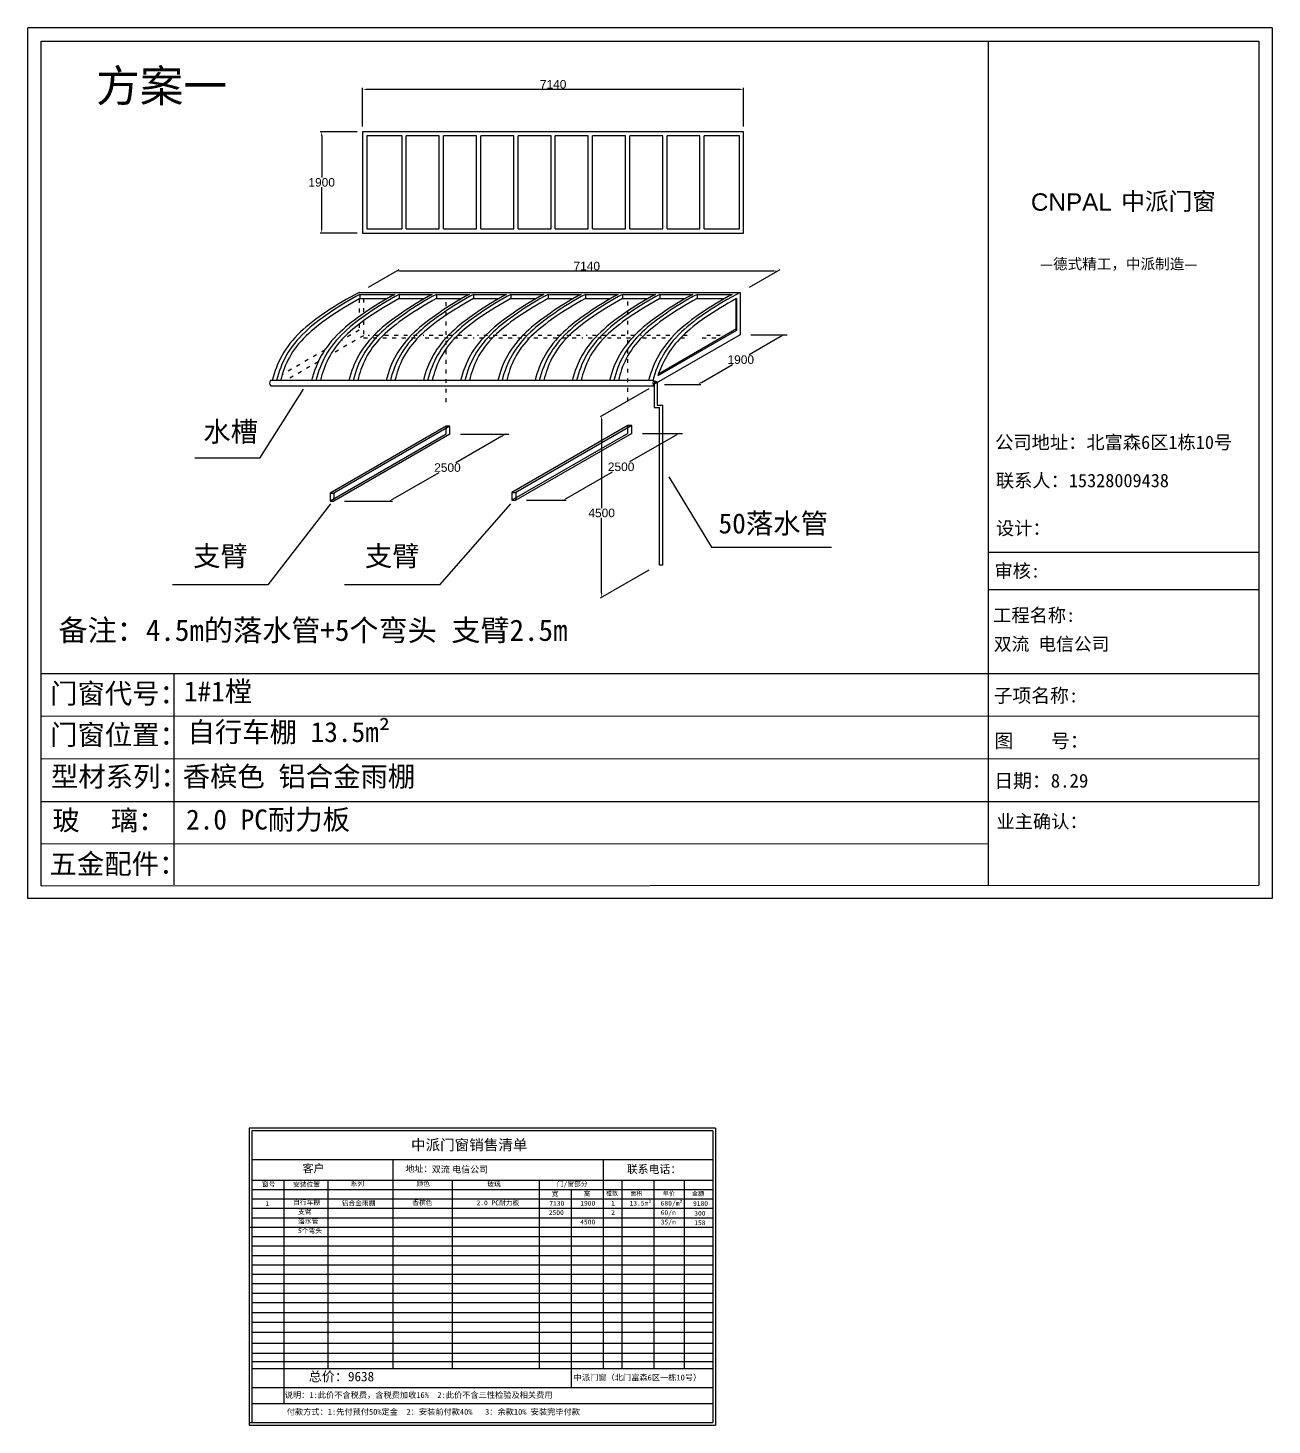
# Model space of a CAD drawing. Header units: inches. Extents: x -138455 to 599497, y -747149 to 13167.
# Drawn here: x 249028 to 272343, y -330327 to -304140 of the extents above; entities that cross this region are included whole.
import ezdxf

# ---------------------------------------------------------------- set-up
doc = ezdxf.new("R2010")
doc.units = ezdxf.units.IN
doc.header["$MEASUREMENT"] = 0
doc.header["$PDMODE"] = 35
doc.header["$PDSIZE"] = -3
doc.linetypes.add('ACAD_ISO03W100', pattern=[30, 12, -18])
doc.layers.add('0 @ 1', color=7, linetype='Continuous')
doc.styles.add('Annotative', font='arialbd.ttf')
doc.styles.add('MtXpl_', font='')
doc.styles.get("Standard").update_dxf_attribs({"font": 'arial.ttf'})
doc.styles.get('MtXpl_').set_extended_font_data('SimSun')
doc.dimstyles.get("Standard").update_dxf_attribs({"dimtxt": 80, "dimasz": 70, "dimexe": 40, "dimexo": 80, "dimgap": 0, "dimtad": 1, "dimtih": 1, "dimtoh": 1, "dimdec": 0, "dimzin": 0, "dimdsep": 46, "dimtxsty": 'Standard', "dimcen": 0.09, "dimadec": 0, "dimazin": 0, "dimtfac": 1, "dimtdec": 0, "dimtofl": 0, "dimtmove": 0, "dimatfit": 3, "dimfxl": 0, "dimtolj": 1, "dimtzin": 0, "dimarcsym": 0})

# ---------------------------------------------------------------- blocks, each defined once
blk = doc.blocks.new('*D1815')
at = {"color": 0, "lineweight": -2, "transparency": 16777216}
for p, q in [((255301, -305985), (255301, -305260)), ((255381, -305290), (262361, -305290)), ((262441, -305985), (262441, -305260))]:
    blk.add_line(p, q, dxfattribs=at)
at = {"color": 0, "transparency": 16777216}
for points in [[(255381, -305277), (255381, -305303), (255301, -305290)], [(262361, -305277), (262361, -305303), (262441, -305290)]]:
    blk.add_solid(points, dxfattribs=at)
at = {"layer": 'Defpoints', "color": 0, "transparency": 16777216}
for p in [(262441, -305290), (255301, -306085), (262441, -306085)]:
    blk.add_point(p, dxfattribs=at)
at = {"color": 0, "transparency": 16777216, "insert": (258871, -305198), "char_height": 160, "attachment_point": 5}
blk.add_mtext('\\A1;7140', dxfattribs=at)
blk = doc.blocks.new('*D1816')
at = {"color": 0, "lineweight": -2, "transparency": 16777216}
for p, q in [((255201, -306085), (254503, -306085)), ((254533, -306165), (254533, -306943)), ((254533, -307905), (254533, -307127)), ((255201, -307985), (254503, -307985))]:
    blk.add_line(p, q, dxfattribs=at)
at = {"color": 0, "transparency": 16777216}
for points in [[(254520, -306165), (254546, -306165), (254533, -306085)], [(254520, -307905), (254546, -307905), (254533, -307985)]]:
    blk.add_solid(points, dxfattribs=at)
at = {"layer": 'Defpoints', "color": 0, "transparency": 16777216}
for p in [(255301, -306085), (254533, -307985), (255301, -307985)]:
    blk.add_point(p, dxfattribs=at)
at = {"color": 0, "transparency": 16777216, "insert": (254533, -307035), "char_height": 160, "attachment_point": 5}
blk.add_mtext('\\A1;1900', dxfattribs=at)
blk = doc.blocks.new('*D1814')
at = {"color": 0, "lineweight": -2, "transparency": 16777216}
for p, q in [((260661, -310905), (259750, -311431)), ((259780, -311494), (259780, -313140)), ((259780, -314734), (259780, -313323)), ((260662, -314305), (259750, -314831))]:
    blk.add_line(p, q, dxfattribs=at)
at = {"color": 0, "transparency": 16777216}
for points in [[(259793, -311494), (259766, -311494), (259780, -311414)], [(259794, -314734), (259767, -314734), (259780, -314814)]]:
    blk.add_solid(points, dxfattribs=at)
at = {"layer": 'Defpoints', "color": 0, "transparency": 16777216}
for p in [(260761, -310847), (260762, -314247), (259780, -314814)]:
    blk.add_point(p, dxfattribs=at)
at = {"color": 0, "transparency": 16777216, "insert": (259780, -313232), "char_height": 160, "attachment_point": 5}
blk.add_mtext('\\A1;4500', dxfattribs=at)
blk = doc.blocks.new('*D1820')
at = {"color": 0, "lineweight": -2, "transparency": 16777216}
for p, q in [((255410, -308997), (255983, -308666)), ((262991, -308696), (256011, -308696)), ((262550, -308997), (263123, -308666))]:
    blk.add_line(p, q, dxfattribs=at)
at = {"color": 0, "transparency": 16777216}
for points in [[(256011, -308682), (256011, -308709), (255931, -308696)], [(262991, -308682), (262991, -308709), (263071, -308696)]]:
    blk.add_solid(points, dxfattribs=at)
at = {"layer": 'Defpoints', "color": 0, "transparency": 16777216}
for p in [(255931, -308696), (255237, -309097), (262377, -309097)]:
    blk.add_point(p, dxfattribs=at)
at = {"color": 0, "transparency": 16777216, "insert": (259501, -308604), "char_height": 160, "attachment_point": 5}
blk.add_mtext('\\A1;7140', dxfattribs=at)
blk = doc.blocks.new('*D1817')
at = {"color": 0, "lineweight": -2, "transparency": 16777216}
for p, q in [((263127, -309931), (262546, -310266)), ((262577, -309891), (263256, -309891)), ((261648, -310785), (262229, -310449)), ((260959, -310825), (261638, -310825))]:
    blk.add_line(p, q, dxfattribs=at)
at = {"color": 0, "transparency": 16777216}
for points in [[(263120, -309919), (263134, -309942), (263196, -309891)], [(261641, -310773), (261654, -310796), (261578, -310825)]]:
    blk.add_solid(points, dxfattribs=at)
at = {"layer": 'Defpoints', "color": 0, "transparency": 16777216}
for p in [(262377, -309891), (263196, -309891), (260759, -310825)]:
    blk.add_point(p, dxfattribs=at)
at = {"color": 0, "transparency": 16777216, "insert": (262387, -310358), "char_height": 160, "attachment_point": 5}
blk.add_mtext('\\A1;1900', dxfattribs=at)
blk = doc.blocks.new('*D1818')
at = {"color": 0, "lineweight": -2, "transparency": 16777216}
for p, q in [((257908, -311793), (257049, -312289)), ((257137, -311753), (258038, -311753)), ((255873, -312968), (256732, -312473)), ((254963, -313008), (255863, -313008))]:
    blk.add_line(p, q, dxfattribs=at)
at = {"color": 0, "transparency": 16777216}
for points in [[(257902, -311782), (257915, -311805), (257978, -311753)], [(255866, -312957), (255879, -312980), (255803, -313008)]]:
    blk.add_solid(points, dxfattribs=at)
at = {"layer": 'Defpoints', "color": 0, "transparency": 16777216}
for p in [(256937, -311753), (254763, -313008), (255803, -313008)]:
    blk.add_point(p, dxfattribs=at)
at = {"color": 0, "transparency": 16777216, "insert": (256890, -312381), "char_height": 160, "attachment_point": 5}
blk.add_mtext('\\A1;2500', dxfattribs=at)
blk = doc.blocks.new('*D1819')
at = {"color": 0, "lineweight": -2, "transparency": 16777216}
for p, q in [((261163, -311779), (260304, -312275)), ((260543, -311739), (261292, -311739)), ((259127, -312954), (259986, -312458)), ((258369, -312994), (259118, -312994))]:
    blk.add_line(p, q, dxfattribs=at)
at = {"color": 0, "transparency": 16777216}
for points in [[(261156, -311768), (261169, -311791), (261232, -311739)], [(259120, -312943), (259134, -312966), (259058, -312994)]]:
    blk.add_solid(points, dxfattribs=at)
at = {"layer": 'Defpoints', "color": 0, "transparency": 16777216}
for p in [(260343, -311739), (261232, -311739), (258169, -312994)]:
    blk.add_point(p, dxfattribs=at)
at = {"color": 0, "transparency": 16777216, "insert": (260145, -312367), "char_height": 160, "width": 449.66, "attachment_point": 5}
blk.add_mtext('\\A1;2500', dxfattribs=at)

msp = doc.modelspace()

# ---------------------------------------------------------------- linework, layer by layer
for p, q in [((272343.5, -304140), (249028.5, -304140)), ((249028.5, -320458), (249028.5, -304140)), ((272343.5, -304140), (272343.5, -320458)), ((249279, -304389.7), (272093.7, -304389.7)), ((249279, -320221.6), (249279, -304389.7)), ((267024.4, -304389.7), (267024.4, -320208.5)), ((272093.7, -304389.7), (272093.7, -320207.6)), ((256038.9, -306165.1), (255380.9, -306165.1)), ((255380.9, -306165.1), (255380.9, -307905.1)), ((256038.9, -307905.1), (256038.9, -306165.1)), ((256736.9, -306165.1), (256118.9, -306165.1)), ((256118.9, -307905.1), (256118.9, -306165.1)), ((256736.9, -307905.1), (256736.9, -306165.1)), ((257434.9, -306165.1), (256816.9, -306165.1)), ((256816.9, -307905.1), (256816.9, -306165.1)), ((257434.9, -307905.1), (257434.9, -306165.1)), ((258132.9, -306165.1), (257514.9, -306165.1)), ((257514.9, -307905.1), (257514.9, -306165.1)), ((258132.9, -307905.1), (258132.9, -306165.1)), ((258830.9, -306165.1), (258212.9, -306165.1)), ((258212.9, -307905.1), (258212.9, -306165.1)), ((258830.9, -307905.1), (258830.9, -306165.1)), ((259528.9, -306165.1), (258910.9, -306165.1)), ((258910.9, -307905.1), (258910.9, -306165.1)), ((259528.9, -307905.1), (259528.9, -306165.1)), ((260226.9, -306165.1), (259608.9, -306165.1)), ((259608.9, -307905.1), (259608.9, -306165.1)), ((260226.9, -307905.1), (260226.9, -306165.1)), ((260924.9, -306165.1), (260306.9, -306165.1)), ((260306.9, -307905.1), (260306.9, -306165.1)), ((260924.9, -307905.1), (260924.9, -306165.1)), ((261622.9, -306165.1), (261004.9, -306165.1)), ((261004.9, -307905.1), (261004.9, -306165.1)), ((261622.9, -307905.1), (261622.9, -306165.1)), ((262360.9, -306165.1), (261702.9, -306165.1)), ((261702.9, -307905.1), (261702.9, -306165.1)), ((262360.9, -307905.1), (262360.9, -306165.1)), ((255380.9, -307905.1), (256038.9, -307905.1)), ((256118.9, -307905.1), (256736.9, -307905.1)), ((256816.9, -307905.1), (257434.9, -307905.1)), ((257514.9, -307905.1), (258132.9, -307905.1)), ((258212.9, -307905.1), (258830.9, -307905.1)), ((258910.9, -307905.1), (259528.9, -307905.1)), ((259608.9, -307905.1), (260226.9, -307905.1)), ((260306.9, -307905.1), (260924.9, -307905.1)), ((261004.9, -307905.1), (261622.9, -307905.1)), ((261702.9, -307905.1), (262360.9, -307905.1)), ((255236.8, -309096.6), (262376.8, -309096.6)), ((255247.8, -309134.1), (255905.6, -309134.1)), ((255247.8, -309134.1), (255247.8, -309214.1)), ((255247.8, -309214.1), (255763.4, -309214.1)), ((255985.6, -309134.1), (256603.4, -309134.1)), ((255985.6, -309134.1), (255985.6, -309214.1)), ((255985.6, -309214.1), (256461.2, -309214.1)), ((256683.4, -309134.1), (257301.2, -309134.1)), ((256683.4, -309134.1), (256683.4, -309214.1)), ((256683.4, -309214.1), (257159, -309214.1)), ((257381.2, -309134.1), (257999, -309134.1)), ((257381.2, -309134.1), (257381.2, -309214.1)), ((257381.2, -309214.1), (257856.8, -309214.1)), ((258079, -309134.1), (258696.8, -309134.1)), ((258079, -309134.1), (258079, -309214.1)), ((258079, -309214.1), (258554.6, -309214.1)), ((258776.8, -309134.1), (259394.6, -309134.1)), ((258776.8, -309134.1), (258776.8, -309214.1)), ((258776.8, -309214.1), (259252.4, -309214.1)), ((259474.6, -309134.1), (260092.4, -309134.1)), ((259474.6, -309134.1), (259474.6, -309214.1)), ((259474.6, -309214.1), (259950.1, -309214.1)), ((260172.4, -309134.1), (260790.2, -309134.1)), ((260172.4, -309134.1), (260172.4, -309214.1)), ((260172.4, -309214.1), (260647.9, -309214.1)), ((260870.2, -309134.1), (261488, -309134.1)), ((260870.2, -309134.1), (260870.2, -309214.1)), ((260870.2, -309214.1), (261345.7, -309214.1)), ((261568, -309134.1), (262225.8, -309134.1)), ((261568, -309134.1), (261568, -309214.1)), ((261568, -309214.1), (262080, -309214.1)), ((262296.8, -309218.8), (262296.8, -309788.1)), ((262306.1, -309133.8), (262306.1, -309133.9)), ((262306.1, -309213.9), (262306.1, -309811.7)), ((262376.8, -309096.6), (262376.8, -309890.8)), ((262306.1, -309782.8), (260843.6, -310627.1)), ((262376.8, -309890.8), (260759.2, -310824.7)), ((262306.1, -309811.7), (260830.2, -310663.8)), ((260759.2, -310747), (253571.7, -310747)), ((260804.5, -310767.9), (260747.7, -310768)), ((260761, -310837.6), (260761, -311255.5)), ((260821.8, -310790.9), (260821.8, -311210.4)), ((253580.7, -310847), (260761, -310847)), ((260761, -311255.5), (260862.3, -311255.5)), ((260821.8, -311210.4), (260925.3, -311210.4)), ((260862.3, -314210.4), (260862.3, -311255.5)), ((260925.3, -314210.4), (260925.3, -311210.4)), ((256863.3, -311605.5), (254689.2, -312860.8)), ((256937.2, -311605.5), (254763, -312860.8)), ((256863.3, -311753.2), (256863.3, -311605.5)), ((256937.2, -311605.5), (256863.3, -311605.5)), ((256937.2, -311753.2), (256937.2, -311605.5)), ((260269.5, -311591.4), (258095.3, -312846.7)), ((260343.3, -311591.4), (258169.1, -312846.7)), ((260269.5, -311739.1), (260269.5, -311591.4)), ((260343.3, -311591.4), (260269.5, -311591.4)), ((260343.3, -311739.1), (260343.3, -311591.4)), ((256863.3, -311753.2), (254689.2, -313008.5)), ((256937.2, -311753.2), (254763, -313008.5)), ((260269.5, -311739.1), (258095.3, -312994.3)), ((260343.3, -311739.1), (258169.1, -312994.3)), ((254689.2, -312860.8), (254763, -312860.8)), ((254689.2, -312860.8), (254689.2, -313008.5)), ((254763, -312860.8), (254763, -313008.5)), ((258095.3, -312846.7), (258169.1, -312846.7)), ((258095.3, -312846.7), (258095.3, -312994.3)), ((258169.1, -312846.7), (258169.1, -312994.3)), ((254689.2, -313008.5), (254763, -313008.5)), ((258095.3, -312994.3), (258169.1, -312994.3)), ((267024.4, -313962.9), (272093.7, -313962.9)), ((260925.3, -314210.4), (260862.3, -314210.4)), ((267024.4, -314665), (272093.7, -314665)), ((249276.5, -316239.2), (272093.7, -316239.2)), ((251763.1, -316239.2), (251764.2, -320203.7)), ((249277, -317039.1), (272093.7, -317033.7)), ((249277.5, -317839.2), (272093.7, -317833.7)), ((249278, -318639.8), (272093.7, -318639.8)), ((249278.5, -319433.8), (267024.4, -319426.7)), ((249279, -320221.6), (272093.7, -320207.6)), ((272343.5, -320458), (249028.5, -320458)), ((261911.5, -324761.9), (253174.3, -324761.9)), ((253174.3, -324761.9), (253174.3, -330327.2)), ((261861.5, -324811.9), (253224.3, -324811.9)), ((253224.3, -324811.9), (253224.3, -330277.2)), ((261861.5, -324811.9), (261861.5, -330277.2)), ((261911.5, -324761.9), (261911.5, -330327.2)), ((261861.5, -325358.2), (253224.3, -325358.2)), ((255868, -325358.2), (255868, -328045.1)), ((259806.5, -325358.2), (259806.5, -329268.7)), ((253224.3, -325735.2), (261861.5, -325735.2)), ((253824.3, -325735.2), (253824.3, -327323.4)), ((254648.8, -325735.2), (254648.8, -329268.7)), ((256977.9, -325735.2), (256977.9, -329268.7)), ((258606.5, -325735.2), (258606.5, -329268.7)), ((260157.5, -325735.2), (260157.5, -329268.7)), ((260757.5, -325735.2), (260757.5, -327323.4)), ((261326.8, -325735.2), (261326.8, -329268.7)), ((253224.3, -325911.7), (261861.5, -325911.7)), ((259206.5, -325911.7), (259206.5, -329268.7)), ((253224.3, -326088.2), (261861.5, -326088.2)), ((253224.3, -326264.6), (261861.5, -326264.6)), ((253224.3, -326441.1), (261861.5, -326441.1)), ((253174.3, -326617.6), (261861.5, -326617.6)), ((253224.3, -326794), (261861.5, -326794)), ((253224.3, -326970.5), (261861.5, -326970.5)), ((253224.3, -327147), (261861.5, -327147)), ((253224.3, -327323.4), (261861.5, -327323.4)), ((253824.3, -327323.4), (253824.3, -329925.2)), ((260757.5, -327323.4), (260757.5, -329268.7)), ((253224.3, -327499.9), (261861.5, -327499.9)), ((253224.3, -327676.4), (261861.5, -327676.4)), ((253224.3, -327852.9), (261861.5, -327852.9)), ((253224.3, -328029.3), (261861.5, -328029.3)), ((255868, -328045.1), (255868, -329268.7)), ((253224.3, -328218.5), (261861.5, -328218.5)), ((253224.3, -328396.8), (261861.5, -328396.8)), ((253224.3, -328587.4), (261861.5, -328587.4)), ((253224.3, -328789.2), (261861.5, -328789.2)), ((253224.3, -328979.9), (261861.5, -328979.9)), ((253224.3, -329135.7), (261861.5, -329135.7)), ((253224.3, -329268.7), (261861.5, -329268.7)), ((259206.5, -329268.7), (259206.5, -329621.6)), ((253224.3, -329621.6), (261861.5, -329621.6)), ((253224.3, -329925.2), (261861.5, -329925.2)), ((253174.3, -330277.2), (261861.5, -330277.2)), ((253174.3, -330327.2), (261911.5, -330327.2))]:
    msp.add_line(p, q)
at = {"linetype": 'ACAD_ISO03W100', "ltscale": 6}
for p, q in [((255236.8, -309220.2), (255236.8, -309549.4)), ((255316.8, -309214.1), (255316.8, -309493.3)), ((256863.3, -311154.3), (256863.3, -309214.1)), ((260269.5, -311140.2), (260269.5, -309214.1)), ((255236.8, -309690.3), (255236.8, -309804.3)), ((255316.8, -309630.7), (255316.8, -309908.1)), ((255316.8, -309908.1), (254698.4, -310265.2)), ((255236.8, -309804.3), (254888.6, -310005.4)), ((255316.8, -309947), (256371.9, -309947)), ((255321.8, -309947), (255353.3, -309947)), ((255406, -309897), (255432, -309897)), ((255532, -309897), (256450.5, -309897)), ((256471.9, -309947), (257390.5, -309947)), ((256550.5, -309897), (257469.1, -309897)), ((257490.5, -309947), (258409, -309947)), ((257569.1, -309897), (258487.7, -309897)), ((258509, -309947), (259427.6, -309947)), ((258587.7, -309897), (259506.3, -309897)), ((259527.6, -309947), (260446.2, -309947)), ((259606.3, -309897), (260524.8, -309897)), ((260546.2, -309947), (261090, -309947)), ((260624.8, -309897), (261137.2, -309897)), ((261263, -309947), (261414.8, -309947)), ((261313.1, -309897), (261493.4, -309897)), ((261665.8, -309947), (262021.6, -309947)), ((261750.4, -309897), (262108.2, -309897)), ((254591.7, -310176.8), (253792.8, -310638)), ((254467, -310398.8), (253863.8, -310747))]:
    msp.add_line(p, q, dxfattribs=at)
msp.add_lwpolyline([(255300.9, -307985.1), (262440.9, -307985.1), (262440.9, -306085.1), (255300.9, -306085.1)], close=True)
for centre, major_axis, ratio, start_param, end_param in [((253625.8, -310786.1), (38.1, 66), 0.8759307, 1.4814637, 2.9951588), ((260805, -310785), (38.1, 66), 0.7767923, 1.4392834, 3.0249881), ((260790.5, -310808.3), (-22.1, -38.3), 0.5773503, 2.3396222, 5.8441457)]:
    msp.add_ellipse(centre, major_axis=major_axis, ratio=ratio, start_param=start_param, end_param=end_param)
for points, knots in [([(255236.8, -309096.6), (254794.7, -309326.9), (253962.9, -309872.9), (253694, -310408.3), (253607.4, -310747)], [0, 0, 0, 0, 975.9610648, 2071.6726206, 2071.6726206, 2071.6726206, 2071.6726206]), ([(255248.1, -309134.1), (254834.6, -309361.6), (254045.7, -309886.1), (253774, -310408.3), (253687.4, -310747)], [50.9470789, 50.9470789, 50.9470789, 50.9470789, 975.9610648, 2071.6726206, 2071.6726206, 2071.6726206, 2071.6726206]), ([(255248.1, -309214.1), (254834.6, -309441.6), (254064.7, -309959.3), (253841, -310444.3), (253761.7, -310747)], [50.9470789, 50.9470789, 50.9470789, 50.9470789, 975.9610648, 2071.6726206, 2071.6726206, 2071.6726206, 2071.6726206]), ([(255905.6, -309134.1), (255492.2, -309361.6), (254703.3, -309886.1), (254431.5, -310408.3), (254344.9, -310747)], [50.9470789, 50.9470789, 50.9470789, 50.9470789, 975.9610648, 2071.6726206, 2071.6726206, 2071.6726206, 2071.6726206]), ([(255985.6, -309134.1), (255572.2, -309361.6), (254783.3, -309886.1), (254511.5, -310408.3), (254424.9, -310747)], [50.9470789, 50.9470789, 50.9470789, 50.9470789, 975.9610648, 2071.6726206, 2071.6726206, 2071.6726206, 2071.6726206]), ([(255985.6, -309214.1), (255572.2, -309441.6), (254783.3, -309966.1), (254578.9, -310469.3), (254511.3, -310747)], [50.9470789, 50.9470789, 50.9470789, 50.9470789, 975.9610648, 2071.6726206, 2071.6726206, 2071.6726206, 2071.6726206]), ([(256603.4, -309134.1), (256190, -309361.6), (255401.1, -309886.1), (255129.3, -310408.3), (255042.7, -310747)], [50.9470789, 50.9470789, 50.9470789, 50.9470789, 975.9610648, 2071.6726206, 2071.6726206, 2071.6726206, 2071.6726206]), ([(256683.4, -309134.1), (256270, -309361.6), (255481.1, -309886.1), (255209.3, -310408.3), (255122.7, -310747)], [50.9470789, 50.9470789, 50.9470789, 50.9470789, 975.9610648, 2071.6726206, 2071.6726206, 2071.6726206, 2071.6726206]), ([(256683.4, -309214.1), (256270, -309441.6), (255481.1, -309966.1), (255276.7, -310469.3), (255209.1, -310747)], [50.9470789, 50.9470789, 50.9470789, 50.9470789, 975.9610648, 2071.6726206, 2071.6726206, 2071.6726206, 2071.6726206]), ([(257301.2, -309134.1), (256887.8, -309361.6), (256098.9, -309886.1), (255827.1, -310408.3), (255740.5, -310747)], [50.9470789, 50.9470789, 50.9470789, 50.9470789, 975.9610648, 2071.6726206, 2071.6726206, 2071.6726206, 2071.6726206]), ([(257381.2, -309134.1), (256967.8, -309361.6), (256178.9, -309886.1), (255907.1, -310408.3), (255820.5, -310747)], [50.9470789, 50.9470789, 50.9470789, 50.9470789, 975.9610648, 2071.6726206, 2071.6726206, 2071.6726206, 2071.6726206]), ([(257381.2, -309214.1), (256967.8, -309441.6), (256178.9, -309966.1), (255974.5, -310469.3), (255906.9, -310747)], [50.9470789, 50.9470789, 50.9470789, 50.9470789, 975.9610648, 2071.6726206, 2071.6726206, 2071.6726206, 2071.6726206]), ([(257999, -309134.1), (257585.6, -309361.6), (256796.7, -309886.1), (256524.9, -310408.3), (256438.3, -310747)], [50.9470789, 50.9470789, 50.9470789, 50.9470789, 975.9610648, 2071.6726206, 2071.6726206, 2071.6726206, 2071.6726206]), ([(258079, -309134.1), (257665.6, -309361.6), (256876.7, -309886.1), (256604.9, -310408.3), (256518.3, -310747)], [50.9470789, 50.9470789, 50.9470789, 50.9470789, 975.9610648, 2071.6726206, 2071.6726206, 2071.6726206, 2071.6726206]), ([(258079, -309214.1), (257665.6, -309441.6), (256876.7, -309966.1), (256672.3, -310469.3), (256604.7, -310747)], [50.9470789, 50.9470789, 50.9470789, 50.9470789, 975.9610648, 2071.6726206, 2071.6726206, 2071.6726206, 2071.6726206]), ([(258696.8, -309134.1), (258283.4, -309361.6), (257494.5, -309886.1), (257222.7, -310408.3), (257136.1, -310747)], [50.9470789, 50.9470789, 50.9470789, 50.9470789, 975.9610648, 2071.6726206, 2071.6726206, 2071.6726206, 2071.6726206]), ([(258776.8, -309134.1), (258363.4, -309361.6), (257574.5, -309886.1), (257302.7, -310408.3), (257216.1, -310747)], [50.9470789, 50.9470789, 50.9470789, 50.9470789, 975.9610648, 2071.6726206, 2071.6726206, 2071.6726206, 2071.6726206]), ([(258776.8, -309214.1), (258363.4, -309441.6), (257574.5, -309966.1), (257370.1, -310469.3), (257302.5, -310747)], [50.9470789, 50.9470789, 50.9470789, 50.9470789, 975.9610648, 2071.6726206, 2071.6726206, 2071.6726206, 2071.6726206]), ([(259394.6, -309134.1), (258981.2, -309361.6), (258192.3, -309886.1), (257920.5, -310408.3), (257833.9, -310747)], [50.9470789, 50.9470789, 50.9470789, 50.9470789, 975.9610648, 2071.6726206, 2071.6726206, 2071.6726206, 2071.6726206]), ([(259474.6, -309134.1), (259061.2, -309361.6), (258272.3, -309886.1), (258000.5, -310408.3), (257913.9, -310747)], [50.9470789, 50.9470789, 50.9470789, 50.9470789, 975.9610648, 2071.6726206, 2071.6726206, 2071.6726206, 2071.6726206]), ([(259474.6, -309214.1), (259061.2, -309441.6), (258272.3, -309966.1), (258067.9, -310469.3), (258000.3, -310747)], [50.9470789, 50.9470789, 50.9470789, 50.9470789, 975.9610648, 2071.6726206, 2071.6726206, 2071.6726206, 2071.6726206]), ([(260092.4, -309134.1), (259679, -309361.6), (258890.1, -309886.1), (258618.3, -310408.3), (258531.7, -310747)], [50.9470789, 50.9470789, 50.9470789, 50.9470789, 975.9610648, 2071.6726206, 2071.6726206, 2071.6726206, 2071.6726206]), ([(260172.4, -309134.1), (259759, -309361.6), (258970.1, -309886.1), (258698.3, -310408.3), (258611.7, -310747)], [50.9470789, 50.9470789, 50.9470789, 50.9470789, 975.9610648, 2071.6726206, 2071.6726206, 2071.6726206, 2071.6726206]), ([(260172.4, -309214.1), (259759, -309441.6), (258970.1, -309966.1), (258765.7, -310469.3), (258698.1, -310747)], [50.9470789, 50.9470789, 50.9470789, 50.9470789, 975.9610648, 2071.6726206, 2071.6726206, 2071.6726206, 2071.6726206]), ([(260790.2, -309134.1), (260376.8, -309361.6), (259587.9, -309886.1), (259316.1, -310408.3), (259229.5, -310747)], [50.9470789, 50.9470789, 50.9470789, 50.9470789, 975.9610648, 2071.6726206, 2071.6726206, 2071.6726206, 2071.6726206]), ([(260870.2, -309134.1), (260456.8, -309361.6), (259667.9, -309886.1), (259396.1, -310408.3), (259309.5, -310747)], [50.9470789, 50.9470789, 50.9470789, 50.9470789, 975.9610648, 2071.6726206, 2071.6726206, 2071.6726206, 2071.6726206]), ([(260870.2, -309214.1), (260456.8, -309441.6), (259667.9, -309966.1), (259463.5, -310469.3), (259395.9, -310747)], [50.9470789, 50.9470789, 50.9470789, 50.9470789, 975.9610648, 2071.6726206, 2071.6726206, 2071.6726206, 2071.6726206]), ([(261488, -309134.1), (261074.6, -309361.6), (260285.7, -309886.1), (260013.9, -310408.3), (259927.3, -310747)], [50.9470789, 50.9470789, 50.9470789, 50.9470789, 975.9610648, 2071.6726206, 2071.6726206, 2071.6726206, 2071.6726206]), ([(261568, -309134.1), (261154.6, -309361.6), (260365.7, -309886.1), (260093.9, -310408.3), (260007.3, -310747)], [50.9470789, 50.9470789, 50.9470789, 50.9470789, 975.9610648, 2071.6726206, 2071.6726206, 2071.6726206, 2071.6726206]), ([(261568, -309214.1), (261154.6, -309441.6), (260365.7, -309966.1), (260161.3, -310469.3), (260093.7, -310747)], [50.9470789, 50.9470789, 50.9470789, 50.9470789, 975.9610648, 2071.6726206, 2071.6726206, 2071.6726206, 2071.6726206]), ([(262225.8, -309134.1), (261812.9, -309354.7), (261016.1, -309886.5), (260754, -310408.3), (260658.5, -310747)], [52.5986649, 52.5986649, 52.5986649, 52.5986649, 975.9610648, 2071.6726206, 2071.6726206, 2071.6726206, 2071.6726206]), ([(262376.8, -309096.6), (261934.7, -309326.9), (261102.9, -309872.9), (260834, -310408.3), (260738.5, -310747)], [0, 0, 0, 0, 975.9610648, 2071.6726206, 2071.6726206, 2071.6726206, 2071.6726206]), ([(262306.1, -309213.9), (261893, -309434.6), (261130.9, -309952.4), (260914.4, -310430.9), (260830.2, -310663.8)], [52.4211197, 52.4211197, 52.4211197, 52.4211197, 975.9610648, 1996.2968268, 1996.2968268, 1996.2968268, 1996.2968268])]:
    msp.add_open_spline(points, degree=3, knots=knots)

# ---------------------------------------------------------------- texts
msp.add_text('CNPAL', height=325.75).set_placement((267824.4, -307565.6))
at = {"style": 'MtXpl_'}
for s, height, p in [('中派门窗', 325.75, (269515.8, -307552.2)), ('—德式精工，中派制造—', 200.459, (267994.8, -308663.7)), ('公司地址：北富森6区1栋10号', 250.574, (267154.9, -312031.6)), ('联系人：15328009438', 250.574, (267168.5, -312747.9)), ('设计：', 250.57, (267168.9, -313642.2)), ('审核:', 250.57, (267141.4, -314441.9)), ('工程名称:', 250.57, (267116.3, -315272.7)), ('双流 电信公司 ', 244.4, (267129.4, -315809)), ('子项名称:', 258.93, (267124.2, -316782.3)), ('图    号：', 258.93, (267142.8, -317631.5)), ('日期：8.29', 258.93, (267136.7, -318378.8)), ('业主确认：', 250.57, (267178.5, -319138.9))]:
    msp.add_text(s, height=height, dxfattribs=at).set_placement(p)
at = {"layer": '0 @ 1', "style": 'Annotative'}
for s, height, p in [('门窗代号：', 375.86, (249443.4, -316802.3)), ('门窗位置：', 375.86, (249443.4, -317576.5)), ('型材系列：', 375.86, (249459.2, -318358.8)), ('玻    璃：', 375.86, (249485.5, -319179)), ('五金配件：', 375.86, (249434.1, -319996.2)), ('双流 电信公司', 120, (256597.3, -325595.4))]:
    msp.add_text(s, height=height, dxfattribs=at).set_placement(p)
at = {"layer": '0 @ 1', "attachment_point": 1, "style": 'Annotative'}
for s, width, heights, insert, char_height in [('{\\fSimSun|b1|i0|c134|p2;方案一}', 4396.385, [0], (250305.3, -304924.1), 600), ('{\\fSimSun|b1|i0|c134|p2;水槽}', 4396.385, [0], (252313.6, -311518.6), 375.861), ('{\\fSimSun|b1|i0|c134|p2;50落水管}', 4396.385, [0], (261970.7, -313238.6), 375.861), ('{\\fSimSun|b1|i0|c134|p2;支臂}', 4396.385, [0], (252123.7, -313851.4), 375.861), ('{\\fSimSun|b1|i0|c134|p2;支臂}', 4396.385, [0], (255342.4, -313851.4), 375.861), ('{\\fSimSun|b1|i0|c134|p2;备注：4.5m的落水管+5个弯头 支臂2.5m }', 11582.41, [180.7], (249601.2, -315228.9), 400), ('{\\fSimSun|b1|i0|c134|p2;1#1樘}', 4396.385, [0], (251950.3, -316388), 375.861), ('{\\fSimSun|b1|i0|c134|p2;自行车棚 13.5m²}', 9006.576, [0], (252018.8, -317148.9), 375.861), ('{\\fSimSun|b1|i0|c134|p2;香槟色 铝合金雨棚}', 9006.576, [0], (251928.3, -317981.6), 375.861), ('{\\fSimSun|b1|i0|c134|p2;2.0 PC耐力板}', 7839.588, [0], (251991.2, -318789.3), 375.861), ('{\\fSimSun|b1|i0|c134|p2;中派门窗销售清单}', 2802.276, [0], (256207.6, -324976.1), 200), ('{\\fSimSun|b1|i0|c134|p2;客户}', 485.592, [0], (254175.7, -325441.3), 150), ('{\\fSimSun|b1|i0|c134|p2;地址：}', 3483.473, [0], (256102.3, -325462.9), 120), ('{\\fSimSun|b1|i0|c134|p2;联系电话：}', 1409.924, [0], (260250, -325456.2), 150), ('{\\fSimSun|b1|i0|c134|p2;窗号}', 485.592, [0], (253413, -325767.8), 90), ('{\\fSimSun|b1|i0|c134|p2;安装位置}', 706.927, [0], (253997.9, -325771.1), 90), ('{\\fSimSun|b1|i0|c134|p2;系列}', 485.592, [0], (255074.9, -325755.3), 90), ('{\\fSimSun|b1|i0|c134|p2;颜色}', 485.592, [0], (256308.9, -325756.3), 90), ('{\\fSimSun|b1|i0|c134|p2;玻璃}', 485.592, [0], (257636.6, -325768), 90), ('{\\fSimSun|b1|i0|c134|p2;门/窗部分}', 603.897, [0], (258941.8, -325762.6), 90), ('{\\fSimSun|b1|i0|c134|p2;宽 }', 603.897, [0], (258843, -325944.7), 90), ('{\\fSimSun|b1|i0|c134|p2;高 }', 603.897, [0], (259443, -325944.7), 90), ('{\\fSimSun|b1|i0|c134|p2;樘数}', 603.897, [0], (259861.9, -325944.9), 80), ('{\\fSimSun|b1|i0|c134|p2;面积}', 603.897, [0], (260316.2, -325944.9), 80), ('{\\fSimSun|b1|i0|c134|p2;单价}', 603.897, [0], (260927.3, -325948.7), 80), ('{\\fSimSun|b1|i0|c134|p2;金额}', 603.897, [0], (261474.2, -325950.1), 80), ('{\\fSimSun|b1|i0|c134|p2;1}', 485.592, [0], (253477.4, -326130.1), 90), ('{\\fSimSun|b1|i0|c134|p2;自行车棚}', 706.927, [0], (253999.6, -326105.8), 90), ('{\\fSimSun|b1|i0|c134|p2;支臂}', 706.927, [0], (254090.4, -326284.6), 90), ('{\\fSimSun|b1|i0|c134|p2;铝合金雨棚}', 1460.301, [0], (254909.4, -326122.9), 90), ('{\\fSimSun|b1|i0|c134|p2;香槟色}', 1460.301, [0], (256230.1, -326113.2), 90), ('{\\fSimSun|b1|i0|c134|p2;2.0 PC耐力板}', 1460.301, [0], (257434.4, -326117.1), 90), ('{\\fSimSun|b1|i0|c134|p2;7130}', 1460.301, [0], (258798.9, -326126), 90), ('{\\fSimSun|b1|i0|c134|p2;1900}', 1460.301, [0], (259379, -326123.4), 90), ('{\\fSimSun|b1|i0|c134|p2;1}', 102.542, [0], (259957.7, -326122.1), 90), ('{\\fSimSun|b1|i0|c134|p2;13.5m²}', 1460.301, [0], (260302.8, -326123.4), 90), ('{\\fSimSun|b1|i0|c134|p2;680/m²}', 1460.301, [0], (260885.6, -326124), 90), ('{\\fSimSun|b1|i0|c134|p2;9180}', 1460.301, [0], (261492.8, -326128.8), 90), ('{\\fSimSun|b1|i0|c134|p2;落水管}', 706.927, [0], (254090.4, -326461.1), 90), ('{\\fSimSun|b1|i0|c134|p2;2500}', 1460.301, [0], (258788.7, -326299.7), 90), ('{\\fSimSun|b1|i0|c134|p2;4500}', 1460.301, [0], (259379, -326476.4), 90), ('{\\fSimSun|b1|i0|c134|p2;2}', 102.542, [0], (259957.7, -326298.6), 90), ('{\\fSimSun|b1|i0|c134|p2;35/m}', 1460.301, [0], (260885.6, -326477), 90), ('{\\fSimSun|b1|i0|c134|p2;60/m}', 1460.301, [0], (260885.6, -326300.5), 90), ('{\\fSimSun|b1|i0|c134|p2;300}', 1460.301, [0], (261515.9, -326312.7), 90), ('{\\fSimSun|b1|i0|c134|p2;158}', 1460.301, [0], (261515.9, -326489.1), 90), ('{\\fSimSun|b1|i0|c134|p2;5个弯头}', 706.927, [0], (254090.4, -326637.6), 90), ('{\\fSimSun|b1|i0|c134|p2;总价：9638}', 2957.882, [0], (254289.6, -329327.6), 180), ('{\\fSimSun|b1|i0|c134|p2;中派门窗（北门富森6区一栋10号）}', 2734.804, [0], (259255.2, -329381.5), 110), ('{\\fSimSun|b1|i0|c134|p2;说明：1:此价不含税费，含税费加收16%  2:此价不含三性检验及相关费用}', 6113.097, [0], (253840.6, -329709.3), 110), ('{\\fSimSun|b1|i0|c134|p2;付款方式：1:先付预付50%定金  2：安装前付款40%   3：余款10% 安装完毕付款}', 6510.182, [0], (253877.2, -330024.4), 110)]:
    msp.add_mtext_dynamic_manual_height_columns(s, width=width, gutter_width=903.5, heights=heights, dxfattribs=dict(at, insert=insert, char_height=char_height))

# ---------------------------------------------------------------- dimensions: what is measured, and where the dimension line sits
dim = msp.add_linear_dim(base=(262440.9, -305290), p1=(255300.9, -306085.1), p2=(262440.9, -306085.1), text='7140', dimstyle='Standard', override={"dimtxt": 160, "dimasz": 80, "dimexe": 30, "dimexo": 100, "dimgap": 10})
dim.commit()
dim.dimension.update_dxf_attribs({"geometry": '*D1815', "text_midpoint": (258870.9, -305198.3)})
dim = msp.add_linear_dim(base=(254533, -307985.1), p1=(255300.9, -306085.1), p2=(255300.9, -307985.1), angle=90, dimstyle='Standard', override={"dimtxt": 160, "dimasz": 80, "dimexe": 30, "dimexo": 100, "dimgap": 10})
dim.commit()
dim.dimension.update_dxf_attribs({"geometry": '*D1816', "text_midpoint": (254533, -307035.1)})
dim = msp.add_aligned_dim(p1=(262376.8, -309096.6), p2=(255236.8, -309096.6), distance=-400.9, dimstyle='Standard', override={"dimtxt": 160, "dimasz": 80, "dimexe": 30, "dimexo": 100, "dimgap": 10})
dim.commit()
dim.dimension.update_dxf_attribs({"geometry": '*D1820', "text_midpoint": (259501.3, -308604)})
for base, p1, p2, angle, text, picture, middle in [((263196.1, -309890.8), (260759.2, -310824.7), (262376.8, -309890.8), 30, '1900', '*D1817', (262387.3, -310357.8)), ((259780.3, -314813.8), (260761, -310847), (260761.6, -314247), 270.01004, '4500', '*D1814', (259780, -313231.5)), ((261232, -311739.1), (258169.1, -312994.3), (260343.3, -311739.1), 30, '2500', '*D1819', (260144.9, -312366.7))]:
    dim = msp.add_linear_dim(base=base, p1=p1, p2=p2, angle=angle, text=text, dimstyle='Standard', override={"dimtxt": 160, "dimasz": 80, "dimexe": 30, "dimexo": 100, "dimgap": 10})
    dim.commit()
    dim.dimension.update_dxf_attribs({"geometry": picture, "text_midpoint": middle, "dimtype": 161})
dim = msp.add_aligned_dim(p1=(256937.2, -311753.2), p2=(254763, -313008.5), distance=520.2, text='2500', dimstyle='Standard', override={"dimtxt": 160, "dimasz": 80, "dimexe": 30, "dimexo": 100, "dimgap": 10})
dim.commit()
dim.dimension.update_dxf_attribs({"geometry": '*D1818', "text_midpoint": (256890.4, -312380.8)})

# ---------------------------------------------------------------- leaders
for points in [[(254186.6, -310911.8), (253365, -312203.9), (252157.5, -312203.9)], [(261040.7, -312552.4), (261838.8, -313869.4), (264085.2, -313869.4)], [(254701.5, -313063.1), (253524.7, -314581.3), (251739.4, -314581.3)], [(258074.6, -313063.1), (256743.5, -314581.3), (254958.2, -314581.3)]]:
    msp.add_leader(points, dimstyle='Standard', override={"dimtxt": 160, "dimasz": 80, "dimexe": 30, "dimexo": 100, "dimgap": 10, "dimtad": 0})

doc.saveas('drawing.dxf')
